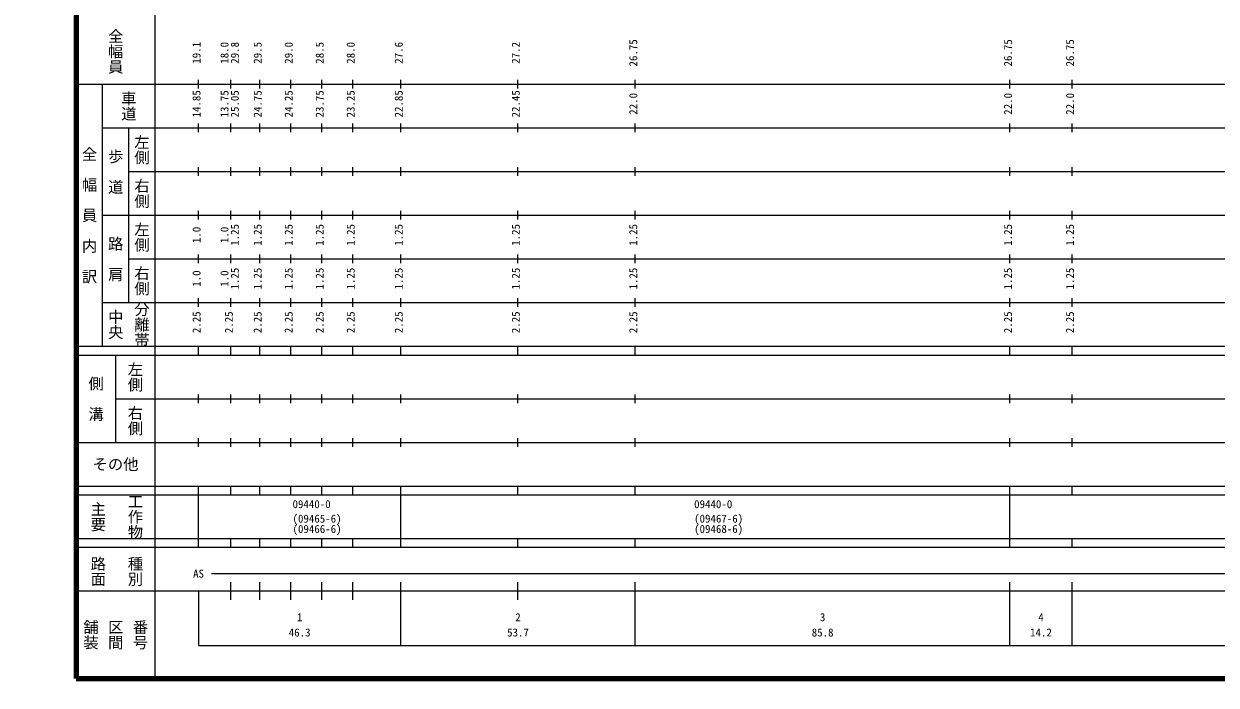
# Model space of a CAD drawing. Units: millimetres, scale not verified. Extents: x -4899410 to 5109540, y -9693800 to 6319957.
# Drawn here: x 28001 to 301004, y 18445 to 169809 of the extents above; entities that cross this region are included whole.
import ezdxf
from ezdxf.enums import TextEntityAlignment as Align

# ---------------------------------------------------------------- set-up
doc = ezdxf.new("R2010")
doc.units = ezdxf.units.MM
doc.header["$LTSCALE"] = 1000
for name, color, linetype, lineweight in [('M-BGD', 7, 'Continuous', 25), ('M-STR-STRC', 7, 'Continuous', 25), ('M-TTL', 7, 'Continuous', 140), ('M-TTL-BAND', 7, 'Continuous', 25)]:
    doc.layers.add(name, color=color, linetype=linetype, lineweight=lineweight)
doc.styles.add('@ＭＳ ゴシック', font='')
doc.styles.add('ＭＳ ゴシック', font='')
doc.styles.get('@ＭＳ ゴシック').set_extended_font_data('@MS Gothic')
doc.styles.get('ＭＳ ゴシック').set_extended_font_data('MS Gothic')

msp = doc.modelspace()

# ---------------------------------------------------------------- linework, layer by layer
at = {"layer": 'M-BGD'}
for centre, radius, start, end in [((396667, 204992), 140174, 28.54028, 28.54028), ((105069, -4689325), 5000125, 88.25258, 88.25258), ((105069, -4689325), 4999875, 88.25243, 88.25243), ((189475, -896639), 1201900, 87.05262, 87.05262)]:
    msp.add_arc(centre, radius, start, end, dxfattribs=at)
at = {"layer": 'M-STR-STRC'}
for centre, radius, start, end in [((388138, 206047), 153587, 22.5545, 22.5545), ((132409, -3183198), 3501900, 91.09382, 91.09382), ((105065, -4689325), 5004475, 88.93679, 88.93679), ((105065, -4689325), 5004475, 88.94407, 88.94407), ((105065, -4689325), 5004475, 88.91329, 88.91329), ((105065, -4689325), 5004475, 88.92057, 88.92057), ((132409, -3183198), 3498100, 89.16227, 89.16227), ((132409, -3183198), 3498100, 89.22959, 89.22959), ((132409, -3183198), 3498100, 89.24002, 89.24002), ((132409, -3183198), 3498100, 89.12862, 89.12862), ((132409, -3183198), 3498100, 88.99408, 88.99408), ((132409, -3183198), 3498100, 89.27369, 89.27369), ((132409, -3183198), 3498100, 89.3643, 89.3643), ((132409, -3183198), 3498100, 89.46539, 89.46539), ((132409, -3183198), 3498100, 89.47583, 89.47583), ((132409, -3183198), 3498100, 89.50954, 89.50954), ((132409, -3183198), 3498100, 89.60026, 89.60026), ((132409, -3183198), 3498100, 89.61071, 89.61071), ((132409, -3183198), 3498100, 89.634, 89.634), ((132409, -3183198), 3498100, 89.64445, 89.64445), ((132409, -3183198), 3498100, 89.67819, 89.67819), ((132409, -3183198), 3498100, 89.70148, 89.70148), ((132409, -3183198), 3498100, 89.71194, 89.71194), ((132409, -3183198), 3498100, 89.74569, 89.74569), ((132409, -3183198), 3498100, 89.77945, 89.77945), ((132409, -3183198), 3498100, 89.80275, 89.80275), ((132409, -3183198), 3498100, 89.81321, 89.81321), ((132409, -3183198), 3498100, 89.83652, 89.83652), ((132409, -3183198), 3498100, 89.88076, 89.88076), ((132409, -3183198), 3498100, 89.91454, 89.91454), ((132409, -3183198), 3498100, 89.93786, 89.93786), ((132409, -3183198), 3498100, 89.94833, 89.94833), ((132409, -3183198), 3498100, 90.00546, 90.00546), ((132409, -3183198), 3498100, 90.11737, 90.11737), ((132409, -3183198), 3498100, 90.14071, 90.14071), ((132409, -3183198), 3498100, 90.15119, 90.15119), ((132409, -3183198), 3498100, 90.17454, 90.17454), ((132409, -3183198), 3498100, 90.20837, 90.20837), ((132409, -3183198), 3498100, 90.24222, 90.24222), ((132409, -3183198), 3498100, 90.35427, 90.35427), ((132409, -3183198), 3498100, 90.41146, 90.41146), ((132409, -3183198), 3498100, 90.47917, 90.47917), ((132409, -3183198), 3498100, 90.54695, 90.54695), ((132409, -3183198), 3498100, 90.55748, 90.55748), ((132409, -3183198), 3498100, 90.61482, 90.61482), ((132409, -3183198), 3498100, 90.62535, 90.62535), ((132409, -3183198), 3498100, 90.72733, 90.72733), ((132409, -3183198), 3498100, 90.78484, 90.78484), ((132409, -3183198), 3498100, 90.92124, 90.92124), ((132409, -3183198), 3498100, 90.98956, 90.98956), ((132409, -3183198), 3498100, 91.03437, 91.03437), ((132409, -3183198), 3498100, 91.05797, 91.05797), ((132409, -3183198), 3498100, 91.06859, 91.06859), ((132409, -3183198), 3498100, 91.0922, 91.0922), ((105065, -4689325), 4995525, 89.97928, 89.97928), ((105065, -4689325), 4995525, 89.98659, 89.98659), ((105065, -4689325), 4995525, 89.93959, 89.93959), ((105065, -4689325), 4995525, 89.88529, 89.88529), ((105065, -4689325), 4995525, 89.89259, 89.89259), ((105065, -4689325), 4995525, 89.8691, 89.8691), ((105065, -4689325), 4995525, 89.83829, 89.83829), ((105065, -4689325), 4995525, 89.7443, 89.7443), ((105065, -4689325), 4995525, 89.7208, 89.7208), ((105065, -4689325), 4995525, 89.72811, 89.72811), ((105065, -4689325), 4995525, 89.6973, 89.6973), ((105065, -4689325), 4995525, 89.70461, 89.70461), ((105065, -4689325), 4995525, 89.6738, 89.6738), ((105065, -4689325), 4995525, 89.68111, 89.68111), ((105065, -4689325), 4995525, 89.65761, 89.65761), ((105065, -4689325), 4995525, 89.62681, 89.62681), ((105065, -4689325), 4995525, 89.63411, 89.63411), ((105065, -4689325), 4995525, 89.60331, 89.60331), ((105065, -4689325), 4995525, 89.57981, 89.57981), ((105065, -4689325), 4995525, 89.58712, 89.58712), ((105065, -4689325), 4995525, 89.55631, 89.55631), ((105065, -4689325), 4995525, 89.56362, 89.56362), ((105065, -4689325), 4995525, 89.50932, 89.50932), ((105065, -4689325), 4995525, 89.49312, 89.49312), ((105065, -4689325), 4995525, 89.43882, 89.43882), ((105065, -4689325), 4995525, 89.44613, 89.44613), ((105065, -4689325), 4995525, 89.46963, 89.46963), ((105065, -4689325), 4995525, 89.39183, 89.39183), ((105065, -4689325), 4995525, 89.36833, 89.36833), ((105065, -4689325), 4995525, 89.37563, 89.37563), ((105065, -4689325), 4995525, 89.27433, 89.27433), ((105065, -4689325), 4995525, 89.25814, 89.25814), ((105065, -4689325), 4995525, 89.22734, 89.22734), ((105065, -4689325), 4995525, 89.23464, 89.23464), ((105065, -4689325), 4995525, 89.20384, 89.20384), ((105065, -4689325), 4995525, 89.18034, 89.18034), ((105065, -4689325), 4995525, 89.10985, 89.10985), ((105065, -4689325), 4995525, 89.11715, 89.11715), ((105065, -4689325), 4995525, 89.08635, 89.08635), ((105065, -4689325), 4995525, 89.03935, 89.03935), ((105065, -4689325), 4995525, 89.04666, 89.04666), ((105065, -4689325), 4995525, 88.99236, 88.99236), ((105065, -4689325), 4995525, 88.99966, 88.99966), ((105065, -4689325), 4995525, 88.96886, 88.96886), ((105065, -4689325), 4995525, 88.95266, 88.95266), ((105065, -4689325), 4995525, 88.92186, 88.92186), ((105065, -4689325), 4995525, 88.87486, 88.87486), ((105065, -4689325), 4995525, 88.88217, 88.88217), ((105065, -4689325), 4995525, 88.85867, 88.85867), ((105065, -4689325), 4995525, 88.82787, 88.82787), ((105065, -4689325), 4995525, 88.83517, 88.83517), ((105065, -4689325), 4995525, 88.80437, 88.80437), ((105065, -4689325), 4995525, 88.81167, 88.81167), ((105065, -4689325), 4995525, 88.73387, 88.73387), ((189474, -896639), 1201900, 86.64169, 86.64169), ((189474, -896639), 1201900, 86.67126, 86.67126), ((189474, -896639), 1201900, 86.54669, 86.54669), ((189474, -896639), 1201900, 86.26236, 86.26236), ((189474, -896639), 1201900, 86.29179, 86.29179), ((189474, -896639), 1201900, 86.1972, 86.1972), ((189474, -896639), 1201900, 86.07337, 86.07337), ((189474, -896639), 1201900, 86.00837, 86.00837), ((189474, -896639), 1201900, 85.91412, 85.91412), ((189474, -896639), 1201900, 85.81998, 85.81998), ((189474, -896639), 1201900, 85.69673, 85.69673), ((189474, -896639), 1201900, 85.72595, 85.72595), ((189474, -896639), 1201900, 85.60284, 85.60284), ((189474, -896639), 1201900, 85.63204, 85.63204), ((189474, -896639), 1201900, 85.50907, 85.50907), ((189474, -896639), 1201900, 85.22839, 85.22839), ((189474, -896639), 1201900, 85.25746, 85.25746), ((189474, -896639), 1201900, 85.16408, 85.16408), ((189474, -896639), 1201900, 85.07081, 85.07081), ((189474, -896639), 1201900, 84.85566, 84.85566), ((189474, -896639), 1201900, 84.76275, 84.76275), ((189474, -896639), 1201900, 84.79165, 84.79165), ((189474, -896639), 1201900, 84.57723, 84.57723), ((189474, -896639), 1201900, 84.51343, 84.51343), ((189475, -896639), 1201900, 88.66414, 88.66414), ((189475, -896639), 1201900, 88.69449, 88.69449), ((189475, -896639), 1201900, 88.59692, 88.59692), ((189475, -896639), 1201900, 88.46922, 88.46922), ((189475, -896639), 1201900, 88.37194, 88.37194), ((189475, -896639), 1201900, 88.27479, 88.27479), ((189475, -896639), 1201900, 88.30498, 88.30498), ((189475, -896639), 1201900, 88.20792, 88.20792), ((189475, -896639), 1201900, 88.08086, 88.08086), ((189475, -896639), 1201900, 88.11098, 88.11098), ((189475, -896639), 1201900, 87.88743, 87.88743), ((189475, -896639), 1201900, 87.79089, 87.79089), ((189475, -896639), 1201900, 87.82089, 87.82089), ((189475, -896639), 1201900, 87.72444, 87.72444), ((189475, -896639), 1201900, 87.62811, 87.62811), ((189475, -896639), 1201900, 87.31001, 87.31001), ((189475, -896639), 1201900, 87.33983, 87.33983), ((189475, -896639), 1201900, 87.2142, 87.2142), ((189475, -896639), 1201900, 87.24398, 87.24398), ((189475, -896639), 1201900, 87.1185, 87.1185), ((189475, -896639), 1201900, 86.92745, 86.92745), ((189475, -896639), 1201900, 86.95712, 86.95712), ((189475, -896639), 1201900, 86.76646, 86.76646)]:
    msp.add_arc(centre, radius, start, end, dxfattribs=at)
at = {"layer": 'M-TTL', "color": 2}
for p, q in [((40000, 380000), (40000, 20000)), ((40000, 20000), (680000, 20000))]:
    msp.add_line(p, q, dxfattribs=at)
at = {"layer": 'M-TTL-BAND'}
for p, q in [((58000, 370000), (58000, 20000)), ((40000, 156000), (579000, 156000)), ((46000, 96000), (46000, 156000)), ((68000, 155000), (68000, 157000)), ((75400, 155000), (75400, 157000)), ((82000, 155000), (82000, 157000)), ((89100, 155000), (89100, 157000)), ((96200, 155000), (96200, 157000)), ((103300, 155000), (103300, 157000)), ((114300, 155000), (114300, 157000)), ((141100, 155000), (141100, 157000)), ((168000, 155000), (168000, 157000)), ((253800, 155000), (253800, 157000)), ((268000, 155000), (268000, 157000)), ((46000, 146000), (579000, 146000)), ((52000, 146000), (52000, 106000)), ((68000, 145000), (68000, 147000)), ((75400, 145000), (75400, 147000)), ((82000, 145000), (82000, 147000)), ((89100, 145000), (89100, 147000)), ((96200, 145000), (96200, 147000)), ((103300, 145000), (103300, 147000)), ((114300, 145000), (114300, 147000)), ((141100, 145000), (141100, 147000)), ((168000, 145000), (168000, 147000)), ((253800, 145000), (253800, 147000)), ((268000, 145000), (268000, 147000)), ((68000, 135000), (68000, 137000)), ((75400, 135000), (75400, 137000)), ((82000, 135000), (82000, 137000)), ((89100, 135000), (89100, 137000)), ((96200, 135000), (96200, 137000)), ((103300, 135000), (103300, 137000)), ((114300, 135000), (114300, 137000)), ((141100, 135000), (141100, 137000)), ((168000, 135000), (168000, 137000)), ((253800, 135000), (253800, 137000)), ((268000, 135000), (268000, 137000)), ((52000, 136000), (579000, 136000)), ((46000, 126000), (579000, 126000)), ((68000, 125000), (68000, 127000)), ((75400, 125000), (75400, 127000)), ((82000, 125000), (82000, 127000)), ((89100, 125000), (89100, 127000)), ((96200, 125000), (96200, 127000)), ((103300, 125000), (103300, 127000)), ((114300, 125000), (114300, 127000)), ((141100, 125000), (141100, 127000)), ((168000, 125000), (168000, 127000)), ((253800, 125000), (253800, 127000)), ((268000, 125000), (268000, 127000)), ((52000, 116000), (579000, 116000)), ((68000, 115000), (68000, 117000)), ((75400, 115000), (75400, 117000)), ((82000, 115000), (82000, 117000)), ((89100, 115000), (89100, 117000)), ((96200, 115000), (96200, 117000)), ((103300, 115000), (103300, 117000)), ((114300, 115000), (114300, 117000)), ((141100, 115000), (141100, 117000)), ((168000, 115000), (168000, 117000)), ((253800, 115000), (253800, 117000)), ((268000, 115000), (268000, 117000)), ((68000, 105000), (68000, 107000)), ((75400, 105000), (75400, 107000)), ((82000, 105000), (82000, 107000)), ((89100, 105000), (89100, 107000)), ((96200, 105000), (96200, 107000)), ((103300, 105000), (103300, 107000)), ((114300, 105000), (114300, 107000)), ((141100, 105000), (141100, 107000)), ((168000, 105000), (168000, 107000)), ((253800, 105000), (253800, 107000)), ((268000, 105000), (268000, 107000)), ((46000, 106000), (579000, 106000)), ((40000, 96000), (579000, 96000)), ((68000, 94000), (68000, 96000)), ((75400, 94000), (75400, 96000)), ((82000, 94000), (82000, 96000)), ((89100, 94000), (89100, 96000)), ((96200, 94000), (96200, 96000)), ((103300, 94000), (103300, 96000)), ((114300, 94000), (114300, 96000)), ((141100, 94000), (141100, 96000)), ((168000, 94000), (168000, 96000)), ((253800, 94000), (253800, 96000)), ((268000, 94000), (268000, 96000)), ((40000, 94000), (579000, 94000)), ((49000, 94000), (49000, 74000)), ((68000, 83000), (68000, 85000)), ((75400, 83000), (75400, 85000)), ((82000, 83000), (82000, 85000)), ((89100, 83000), (89100, 85000)), ((96200, 83000), (96200, 85000)), ((103300, 83000), (103300, 85000)), ((114300, 83000), (114300, 85000)), ((141100, 83000), (141100, 85000)), ((168000, 83000), (168000, 85000)), ((253800, 83000), (253800, 85000)), ((268000, 83000), (268000, 85000)), ((49000, 84000), (579000, 84000)), ((40000, 74000), (579000, 74000)), ((68000, 73000), (68000, 75000)), ((75400, 73000), (75400, 75000)), ((82000, 73000), (82000, 75000)), ((89100, 73000), (89100, 75000)), ((96200, 73000), (96200, 75000)), ((103300, 73000), (103300, 75000)), ((114300, 73000), (114300, 75000)), ((141100, 73000), (141100, 75000)), ((168000, 73000), (168000, 75000)), ((253800, 73000), (253800, 75000)), ((268000, 73000), (268000, 75000)), ((40000, 64000), (579000, 64000)), ((68000, 62000), (68000, 64000)), ((75400, 62000), (75400, 64000)), ((82000, 62000), (82000, 64000)), ((89100, 62000), (89100, 64000)), ((96200, 62000), (96200, 64000)), ((103300, 62000), (103300, 64000)), ((114300, 62000), (114300, 64000)), ((141100, 62000), (141100, 64000)), ((168000, 62000), (168000, 64000)), ((253800, 62000), (253800, 64000)), ((268000, 62000), (268000, 64000)), ((40000, 62000), (579000, 62000)), ((68000, 52000), (68000, 62000)), ((114300, 52000), (114300, 62000)), ((253800, 52000), (253800, 62000)), ((40000, 52000), (579000, 52000)), ((68000, 50000), (68000, 52000)), ((75400, 50000), (75400, 52000)), ((82000, 50000), (82000, 52000)), ((89100, 50000), (89100, 52000)), ((96200, 50000), (96200, 52000)), ((103300, 50000), (103300, 52000)), ((114300, 50000), (114300, 52000)), ((141100, 50000), (141100, 52000)), ((168000, 50000), (168000, 52000)), ((253800, 50000), (253800, 52000)), ((268000, 50000), (268000, 52000)), ((40000, 50000), (579000, 50000)), ((71000, 44000), (565000, 44000)), ((75400, 38000), (75400, 42000)), ((82000, 38000), (82000, 42000)), ((89100, 38000), (89100, 42000)), ((96200, 38000), (96200, 42000)), ((103300, 38000), (103300, 42000)), ((114300, 27500), (114300, 42000)), ((141100, 38000), (141100, 42000)), ((168000, 27500), (168000, 42000)), ((253800, 27500), (253800, 42000)), ((268000, 27500), (268000, 42000)), ((40000, 40000), (579000, 40000)), ((68000, 40000), (68000, 27500)), ((68000, 27500), (579000, 27500))]:
    msp.add_line(p, q, dxfattribs=at)

# ---------------------------------------------------------------- texts
at = {"layer": 'M-TTL', "style": 'ＭＳ ゴシック'}
for s, p in [('(09465-6)', (89525, 55090)), ('(09467-6)', (181476, 55090)), ('(09466-6)', (89525, 52726)), ('(09468-6)', (181476, 52726))]:
    msp.add_text(s, height=1833, dxfattribs=at).set_placement(p, align=Align.BOTTOM_LEFT)
at = {"layer": 'M-TTL-BAND', "style": '@ＭＳ ゴシック'}
for s, p in [('全幅員', (49000, 163500)), ('車道', (52000, 151000)), ('左側', (55000, 141000)), ('全\u3000幅\u3000員\u3000内\u3000訳', (43000, 126000)), ('歩\u3000道', (49000, 136000)), ('右側', (55000, 131000)), ('左側', (55000, 121000)), ('路\u3000肩', (49000, 116000)), ('右側', (55000, 111000)), ('中央', (49000, 101000)), ('分離帯', (55000, 101000)), ('左側', (53500, 89000)), ('側\u3000溝', (44500, 84000)), ('右側', (53500, 79000)), ('主要', (45000, 57000)), ('工作物', (53500, 57000)), ('路面', (45000, 44500)), ('種別', (53500, 44500)), ('舗装', (43333, 30000)), ('区間', (49000, 30000)), ('番号', (54667, 30000))]:
    msp.add_text(s, height=2566, rotation=270, dxfattribs=at).set_placement(p, align=Align.MIDDLE_CENTER)
at = {"layer": 'M-TTL-BAND', "style": 'ＭＳ ゴシック'}
for s, p in [('19.1', (69000, 163174)), ('18.0', (75400, 163174)), ('29.8', (77770, 163174)), ('29.5', (83000, 163174)), ('29.0', (90100, 163174)), ('28.5', (97200, 163174)), ('28.0', (104300, 163174)), ('27.6', (115300, 163174)), ('27.2', (142100, 163174)), ('26.75', (169000, 163174)), ('26.75', (254800, 163174)), ('26.75', (269000, 163174)), ('14.85', (69000, 151500)), ('13.75', (75400, 151500)), ('25.05', (77770, 151500)), ('24.75', (83000, 151500)), ('24.25', (90100, 151500)), ('23.75', (97200, 151500)), ('23.25', (104300, 151500)), ('22.85', (115300, 151500)), ('22.45', (142100, 151500)), ('22.0', (169000, 151500)), ('22.0', (254800, 151500)), ('22.0', (269000, 151500)), ('1.0', (69000, 121500)), ('1.0', (75400, 121500)), ('1.25', (77770, 121500)), ('1.25', (83000, 121500)), ('1.25', (90100, 121500)), ('1.25', (97200, 121500)), ('1.25', (104300, 121500)), ('1.25', (115300, 121500)), ('1.25', (142100, 121500)), ('1.25', (169000, 121500)), ('1.25', (254800, 121500)), ('1.25', (269000, 121500)), ('1.0', (69000, 111500)), ('1.0', (75400, 111500)), ('1.25', (77770, 111500)), ('1.25', (83000, 111500)), ('1.25', (90100, 111500)), ('1.25', (97200, 111500)), ('1.25', (104300, 111500)), ('1.25', (115300, 111500)), ('1.25', (142100, 111500)), ('1.25', (169000, 111500)), ('1.25', (254800, 111500)), ('1.25', (269000, 111500)), ('2.25', (69000, 101500)), ('2.25', (76400, 101500)), ('2.25', (83000, 101500)), ('2.25', (90100, 101500)), ('2.25', (97200, 101500)), ('2.25', (104300, 101500)), ('2.25', (115300, 101500)), ('2.25', (142100, 101500)), ('2.25', (169000, 101500)), ('2.25', (254800, 101500)), ('2.25', (269000, 101500))]:
    msp.add_text(s, height=1833, rotation=90, dxfattribs=at).set_placement(p, align=Align.BOTTOM_CENTER)
msp.add_text('その他', height=2566, dxfattribs=at).set_placement((49000, 69000), align=Align.MIDDLE_CENTER)
for p in [(89525, 58405), (181476, 58405)]:
    msp.add_text('09440-0', height=1833, dxfattribs=at).set_placement(p, align=Align.BOTTOM_LEFT)
for s, p in [('AS', (68000, 42500)), ('1', (91150, 32523)), ('2', (141150, 32523)), ('3', (210900, 32523)), ('4', (260900, 32523)), ('46.3', (91150, 29033)), ('53.7', (141150, 29033)), ('85.8', (210900, 29033)), ('14.2', (260900, 29033))]:
    msp.add_text(s, height=1833, dxfattribs=at).set_placement(p, align=Align.BOTTOM_CENTER)

doc.saveas('drawing.dxf')
